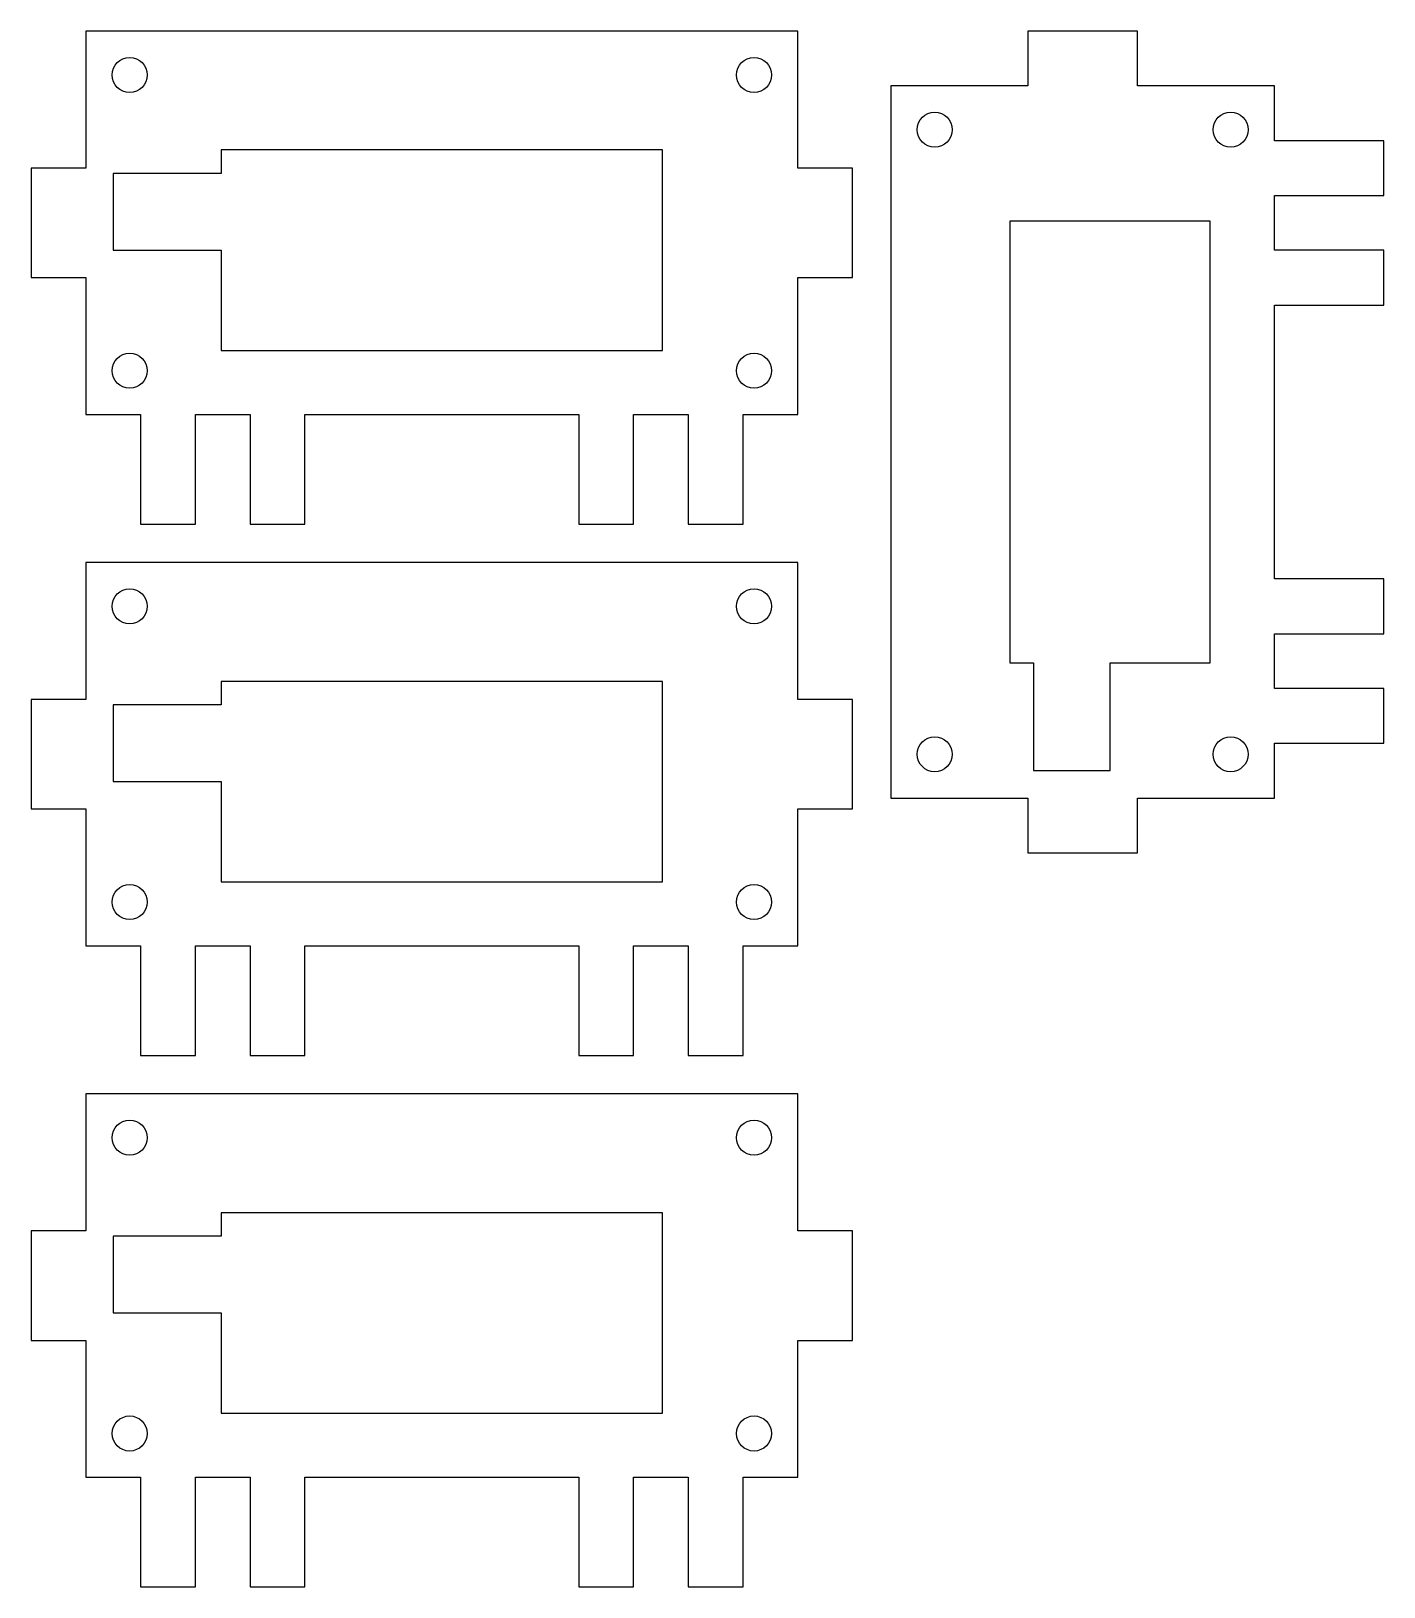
# Model space of a CAD drawing. Header units: millimetres. Extents: x 10 to 257, y 10 to 294.
import ezdxf

# ---------------------------------------------------------------- set-up
doc = ezdxf.new("R2010")
doc.units = ezdxf.units.MM
doc.layers.add('CUT', color=1, linetype='Continuous')

msp = doc.modelspace()

# ---------------------------------------------------------------- linework, layer by layer
at = {"layer": 'CUT'}
for points in [[(30, 204.4), (40, 204.4), (40, 224.4), (50, 224.4), (50, 204.4), (60, 204.4), (60, 224.4), (110, 224.4), (110, 204.4), (120, 204.4), (120, 224.4), (130, 224.4), (130, 204.4), (140, 204.4), (140, 224.4), (150, 224.4), (150, 249.4), (160, 249.4), (160, 269.4), (150, 269.4), (150, 294.4), (20, 294.4), (20, 269.4), (10, 269.4), (10, 249.4), (20, 249.4), (20, 224.4), (30, 224.4)], [(257, 164.4), (257, 174.4), (237, 174.4), (237, 184.4), (257, 184.4), (257, 194.4), (237, 194.4), (237, 244.4), (257, 244.4), (257, 254.4), (237, 254.4), (237, 264.4), (257, 264.4), (257, 274.4), (237, 274.4), (237, 284.4), (212, 284.4), (212, 294.4), (192, 294.4), (192, 284.4), (167, 284.4), (167, 154.4), (192, 154.4), (192, 144.4), (212, 144.4), (212, 154.4), (237, 154.4), (237, 164.4)], [(44.7, 236.1), (125.3, 236.1), (125.3, 272.7), (44.7, 272.7), (44.7, 268.4), (25, 268.4), (25, 254.4), (44.7, 254.4)], [(225.3, 179.1), (225.3, 259.7), (188.7, 259.7), (188.7, 179.1), (193, 179.1), (193, 159.4), (207, 159.4), (207, 179.1)], [(30, 107.4), (40, 107.4), (40, 127.4), (50, 127.4), (50, 107.4), (60, 107.4), (60, 127.4), (110, 127.4), (110, 107.4), (120, 107.4), (120, 127.4), (130, 127.4), (130, 107.4), (140, 107.4), (140, 127.4), (150, 127.4), (150, 152.4), (160, 152.4), (160, 172.4), (150, 172.4), (150, 197.4), (20, 197.4), (20, 172.4), (10, 172.4), (10, 152.4), (20, 152.4), (20, 127.4), (30, 127.4)], [(44.7, 139.1), (125.3, 139.1), (125.3, 175.7), (44.7, 175.7), (44.7, 171.4), (25, 171.4), (25, 157.4), (44.7, 157.4)], [(30, 10.4), (40, 10.4), (40, 30.4), (50, 30.4), (50, 10.4), (60, 10.4), (60, 30.4), (110, 30.4), (110, 10.4), (120, 10.4), (120, 30.4), (130, 30.4), (130, 10.4), (140, 10.4), (140, 30.4), (150, 30.4), (150, 55.4), (160, 55.4), (160, 75.4), (150, 75.4), (150, 100.4), (20, 100.4), (20, 75.4), (10, 75.4), (10, 55.4), (20, 55.4), (20, 30.4), (30, 30.4)], [(44.7, 42.1), (125.3, 42.1), (125.3, 78.7), (44.7, 78.7), (44.7, 74.4), (25, 74.4), (25, 60.4), (44.7, 60.4)]]:
    msp.add_lwpolyline(points, close=True, dxfattribs=at)
for centre in [(28, 286.4), (142, 286.4), (175, 276.4), (229, 276.4), (28, 232.4), (142, 232.4), (28, 189.4), (142, 189.4), (175, 162.4), (229, 162.4), (28, 135.4), (142, 135.4), (28, 92.4), (142, 92.4), (28, 38.4), (142, 38.4)]:
    msp.add_circle(centre, 3.2, dxfattribs=at)

doc.saveas('drawing.dxf')
